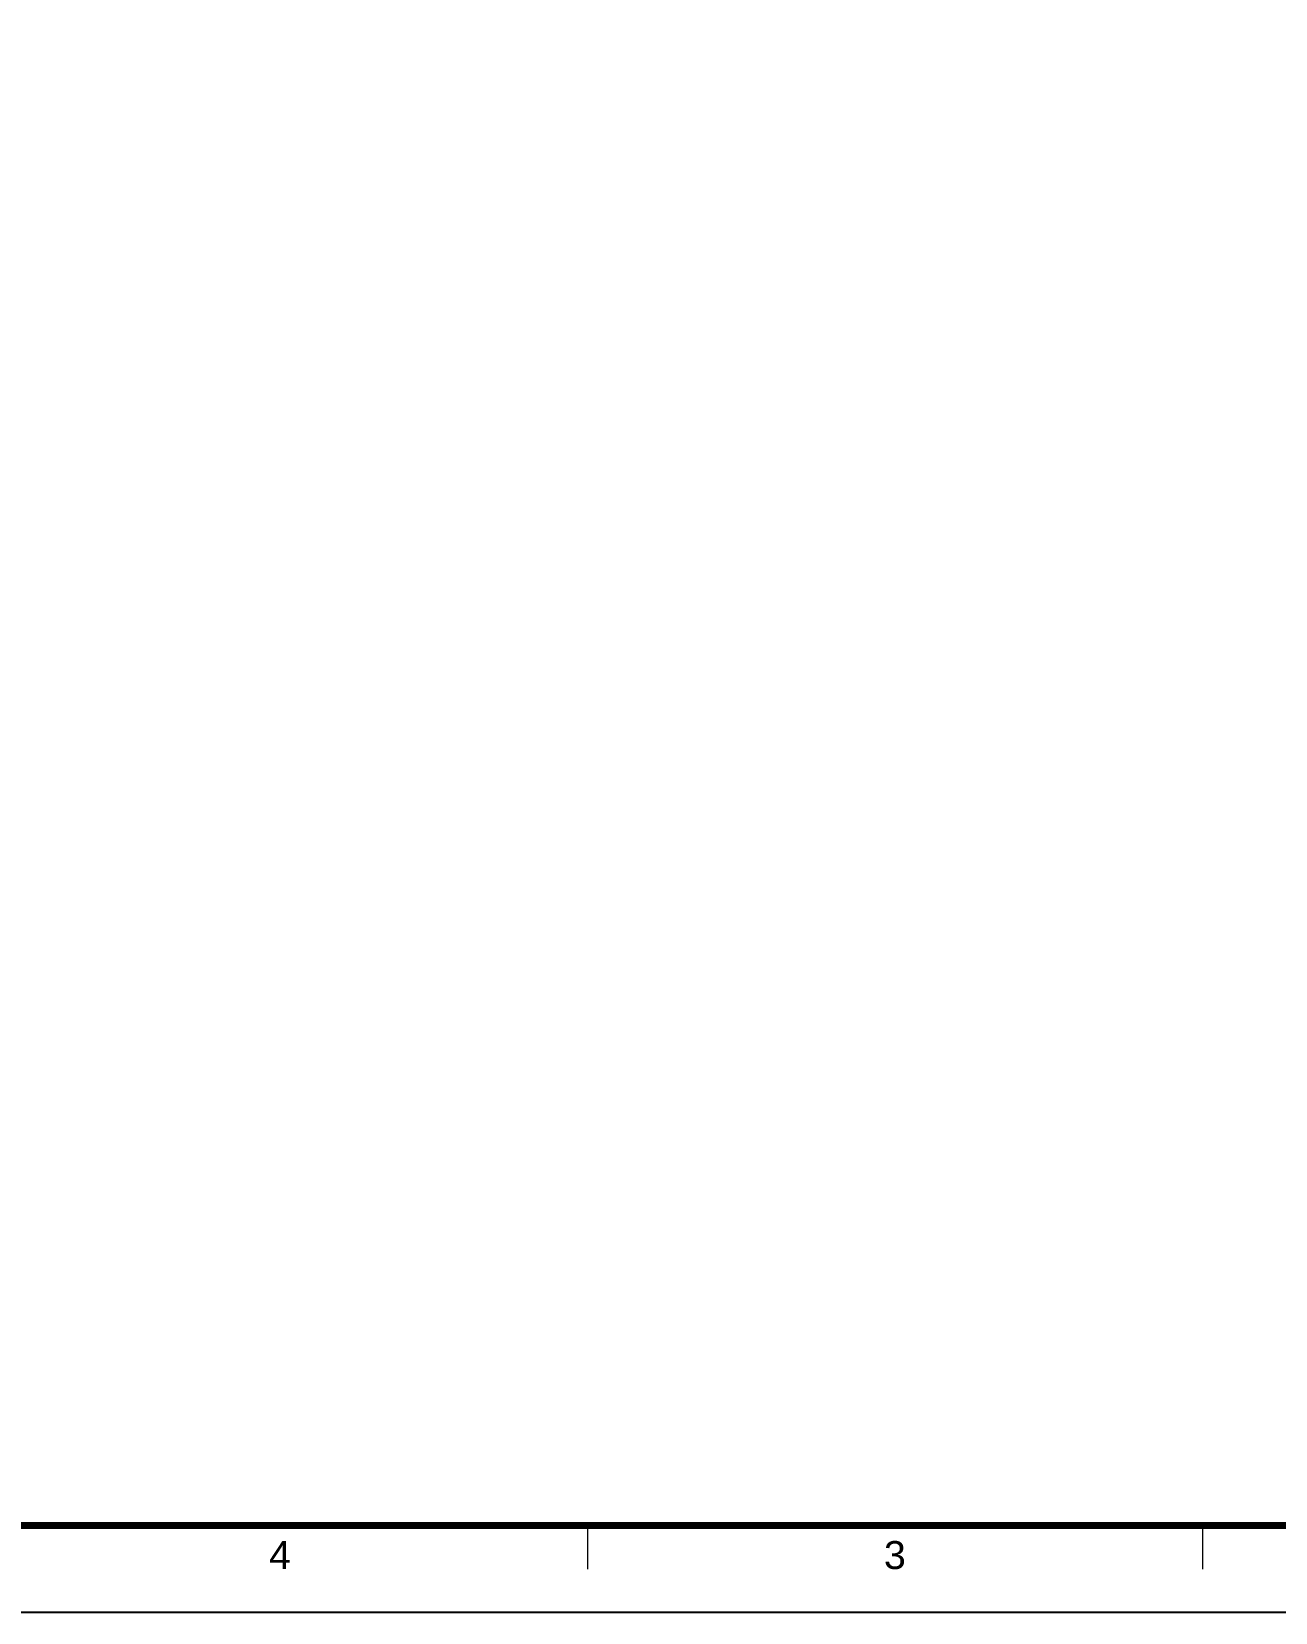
# Model space of a CAD drawing. Header units: inches. Extents: x 0 to 841, y 0 to 594.
# Drawn here: x 440.5 to 640.8, y 0 to 254.5 of the extents above; entities that cross this region are included whole.
import ezdxf
from ezdxf.enums import TextEntityAlignment as Align

# ---------------------------------------------------------------- set-up
doc = ezdxf.new("R2010")
doc.units = ezdxf.units.IN
doc.header["$MEASUREMENT"] = 0
doc.layers.add('BG Border', color=7, linetype='Continuous')
doc.styles.add('Arial', font='arial.ttf')

msp = doc.modelspace()

# ---------------------------------------------------------------- linework, layer by layer
at = {"layer": 'BG Border', "color": 3, "linetype": 'Continuous', "lineweight": 120}
msp.add_line((827, 14), (35, 14), dxfattribs=at)
at = {"layer": 'BG Border', "color": 7, "linetype": 'Continuous', "lineweight": 13}
for p, q in [((530, 14), (530, 6.98)), ((629, 14), (629, 6.98))]:
    msp.add_line(p, q, dxfattribs=at)
at = {"layer": 'BG Border', "color": 7, "linetype": 'Continuous', "lineweight": 25}
msp.add_line((841, 0), (0, 0), dxfattribs=at)
at = {"layer": 'BG Border', "color": 3, "linetype": 'Continuous', "lineweight": 120}
msp.add_lwpolyline([(827, 580), (35, 580), (35, 14), (827, 14)], close=True, dxfattribs=at)

# ---------------------------------------------------------------- texts
at = {"layer": 'BG Border', "color": 3, "style": 'Arial', "width": 1.008516}
for s, p in [('4', (480.5, 11.48)), ('3', (579.5, 11.48))]:
    msp.add_text(s, height=4.5, dxfattribs=at).set_placement(p, align=Align.TOP_CENTER)

doc.saveas('drawing.dxf')
